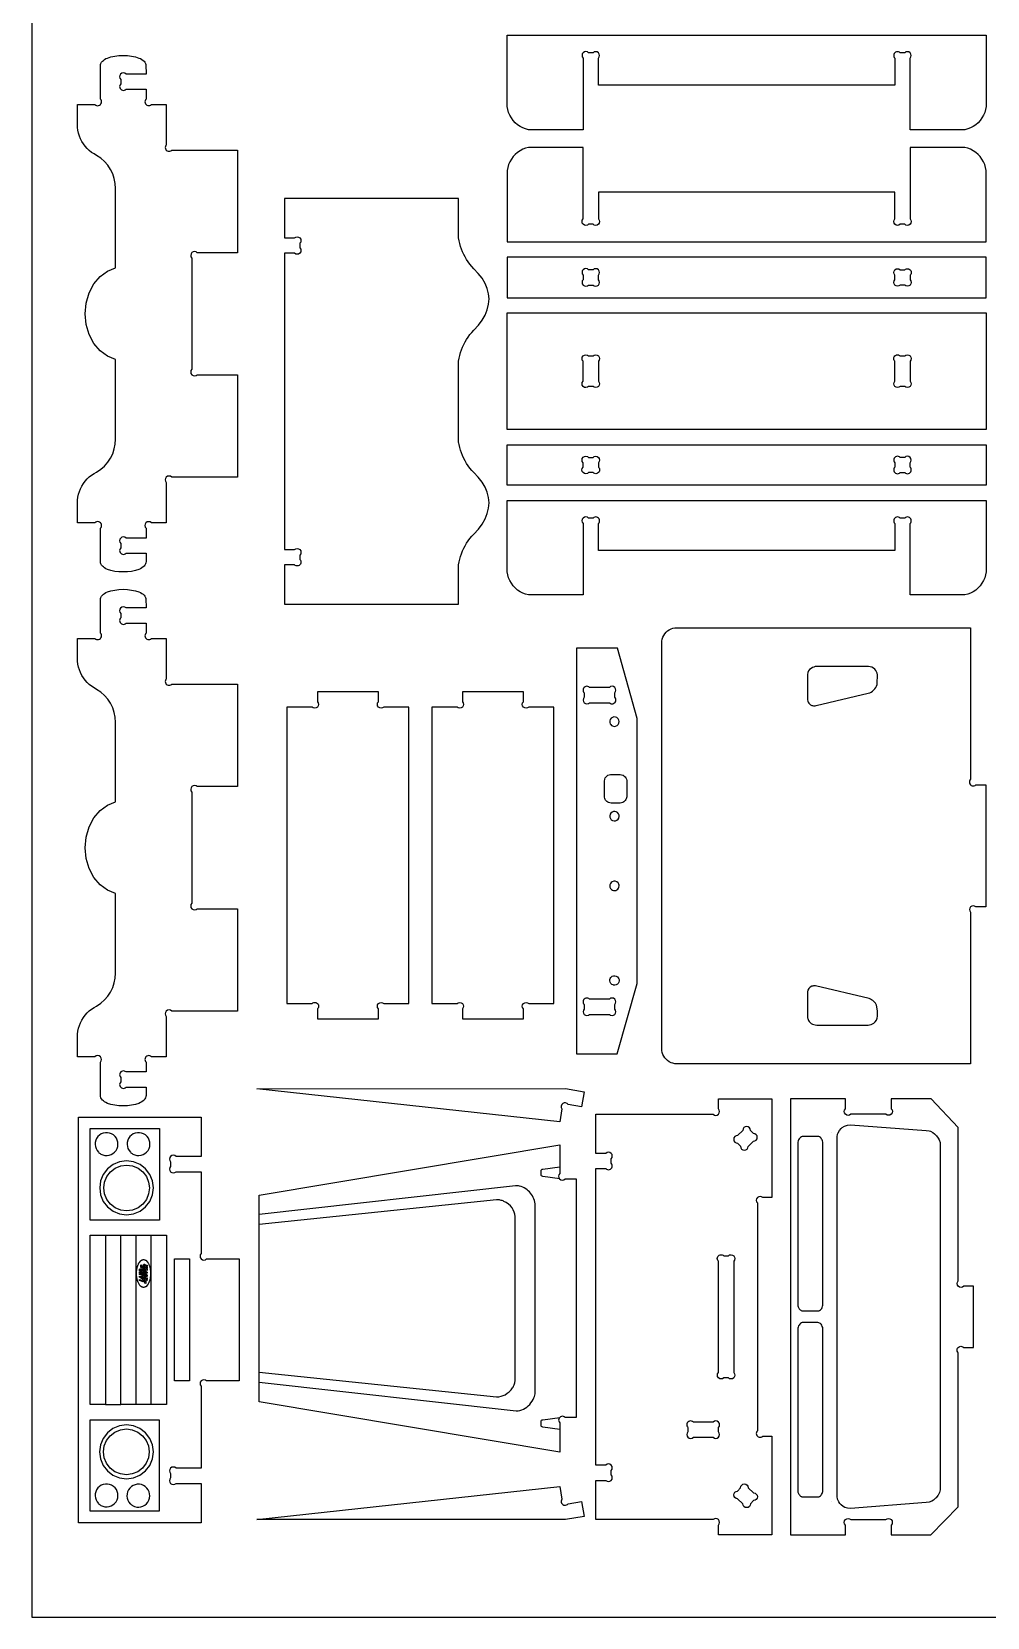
# Model space of a CAD drawing. Extents: x 6.8 to 25.5, y 2.6 to 22.7.
# Drawn here: x 6.76 to 14.59, y 2.62 to 15.61 of the extents above; entities that cross this region are included whole.
import ezdxf

# ---------------------------------------------------------------- set-up
doc = ezdxf.new("R2010")
doc.units = 0
doc.header["$MEASUREMENT"] = 0
doc.layers.get('0').update_dxf_attribs({"linetype": 'CONTINUOUS'})
doc.layers.add('ENGRAVING', color=1, linetype='CONTINUOUS')

msp = doc.modelspace()

# ---------------------------------------------------------------- linework, layer by layer
for points in [[(6.757, 2.617), (25.507, 2.617), (25.507, 22.742), (6.757, 22.742)], [(10.652, 13.429), (14.578, 13.429), (14.578, 13.761), (10.652, 13.761)], [(10.652, 12.35), (10.652, 13.304), (14.578, 13.304), (14.578, 12.35)], [(10.652, 11.893), (10.652, 12.225), (14.578, 12.225), (14.578, 11.893)], [(11.221, 7.235), (11.553, 7.235), (11.718, 7.809), (11.718, 9.982), (11.556, 10.558), (11.221, 10.558)], [(13.389, 3.538), (13.378, 3.55), (13.369, 3.564), (13.36, 3.584), (13.355, 3.606), (13.355, 3.618), (13.355, 6.554), (13.36, 6.576), (13.364, 6.586), (13.375, 6.605), (13.389, 6.622), (13.397, 6.629), (13.416, 6.64), (13.426, 6.644), (13.442, 6.649), (13.465, 6.651), (14.086, 6.606), (14.109, 6.603), (14.12, 6.599), (14.141, 6.589), (14.155, 6.579), (14.171, 6.563), (14.185, 6.544), (14.192, 6.529), (14.199, 6.507), (14.201, 6.489), (14.201, 3.668), (14.2, 3.662), (14.194, 3.64), (14.185, 3.619), (14.182, 3.614), (14.167, 3.596), (14.163, 3.592), (14.146, 3.577), (14.131, 3.569), (14.109, 3.561), (14.086, 3.557), (13.465, 3.509), (13.442, 3.511), (13.42, 3.517), (13.406, 3.525)]]:
    msp.add_lwpolyline(points, close=True)
for points in [[(10.702, 14.882), (10.687, 14.902), (10.674, 14.924), (10.664, 14.947), (10.657, 14.971), (10.653, 14.995), (10.652, 15.02), (10.652, 15.58), (14.578, 15.58), (14.578, 15.02), (14.577, 14.995), (14.572, 14.971), (14.565, 14.947), (14.555, 14.924), (14.543, 14.902), (14.528, 14.882), (14.511, 14.863), (14.492, 14.847), (14.471, 14.833), (14.449, 14.821), (14.426, 14.812), (14.401, 14.806), (13.954, 14.806), (13.954, 15.392, 1), (13.91, 15.436), (13.873, 15.436, 1), (13.829, 15.392), (13.829, 15.171), (11.4, 15.171), (11.4, 15.392, 1), (11.356, 15.436), (11.32, 15.436, 1), (11.275, 15.392), (11.275, 14.806), (10.828, 14.806), (10.804, 14.812), (10.781, 14.821), (10.758, 14.833), (10.738, 14.847), (10.719, 14.863)], [(7.329, 11.239), (7.324, 11.248), (7.321, 11.258), (7.32, 11.268), (7.32, 11.54, 1), (7.275, 11.585), (7.133, 11.585), (7.133, 11.771), (7.136, 11.795), (7.141, 11.819), (7.148, 11.842), (7.157, 11.864), (7.168, 11.886), (7.181, 11.906), (7.195, 11.926), (7.211, 11.944), (7.229, 11.961), (7.248, 11.976), (7.268, 11.989), (7.289, 12), (7.323, 12.023), (7.354, 12.05), (7.38, 12.081), (7.403, 12.115), (7.421, 12.151), (7.434, 12.19), (7.442, 12.23), (7.445, 12.271), (7.445, 12.923), (7.378, 12.949), (7.317, 12.993), (7.266, 13.054), (7.227, 13.128), (7.203, 13.21), (7.195, 13.298), (7.203, 13.385), (7.227, 13.468), (7.266, 13.542), (7.317, 13.603), (7.378, 13.647), (7.445, 13.673), (7.445, 14.325), (7.442, 14.366), (7.434, 14.406), (7.421, 14.444), (7.403, 14.481), (7.38, 14.515), (7.354, 14.546), (7.323, 14.573), (7.289, 14.595), (7.268, 14.607), (7.248, 14.62), (7.229, 14.636), (7.211, 14.652), (7.195, 14.67), (7.181, 14.69), (7.168, 14.71), (7.157, 14.732), (7.148, 14.754), (7.141, 14.777), (7.136, 14.801), (7.133, 14.825), (7.133, 15.012), (7.275, 15.012, 1), (7.32, 15.056), (7.32, 15.328), (7.321, 15.339), (7.324, 15.349), (7.329, 15.358), (7.336, 15.366), (7.344, 15.374), (7.354, 15.381), (7.365, 15.388), (7.378, 15.393), (7.406, 15.403), (7.438, 15.409), (7.472, 15.414), (7.507, 15.415), (7.542, 15.414), (7.575, 15.409), (7.607, 15.403), (7.635, 15.393), (7.648, 15.388), (7.659, 15.381), (7.669, 15.374), (7.678, 15.366), (7.684, 15.358), (7.69, 15.349), (7.693, 15.339), (7.694, 15.262), (7.53, 15.262, 1), (7.486, 15.217), (7.486, 15.181, 1), (7.53, 15.137), (7.694, 15.137), (7.694, 15.056, 1), (7.738, 15.012), (7.86, 15.012), (7.86, 14.682, 1), (7.904, 14.638), (8.444, 14.638), (8.444, 13.798), (8.114, 13.798, 1), (8.069, 13.754), (8.069, 12.843, 1), (8.114, 12.798), (8.444, 12.798), (8.444, 11.959), (7.904, 11.959, 1), (7.86, 11.915), (7.86, 11.585), (7.738, 11.585, 1), (7.694, 11.54), (7.694, 11.46), (7.53, 11.46, 1), (7.486, 11.416), (7.486, 11.379, 1), (7.53, 11.335), (7.694, 11.335), (7.694, 11.268), (7.693, 11.258), (7.69, 11.248), (7.684, 11.239), (7.678, 11.23), (7.669, 11.223), (7.659, 11.216), (7.648, 11.209), (7.635, 11.203), (7.607, 11.194), (7.575, 11.187), (7.542, 11.183), (7.507, 11.182), (7.472, 11.183), (7.438, 11.187), (7.406, 11.194), (7.378, 11.203), (7.365, 11.209), (7.354, 11.216), (7.344, 11.223), (7.336, 11.23)], [(10.652, 13.886), (14.578, 13.886), (14.578, 14.446), (14.577, 14.471), (14.572, 14.496), (14.565, 14.52), (14.555, 14.543), (14.543, 14.565), (14.528, 14.585), (14.511, 14.603), (14.492, 14.62), (14.471, 14.634), (14.449, 14.645), (14.426, 14.654), (14.401, 14.66), (13.954, 14.66), (13.954, 14.075, -1), (13.91, 14.031), (13.873, 14.031, -1), (13.829, 14.075), (13.829, 14.295), (11.4, 14.295), (11.4, 14.075, -1), (11.356, 14.031), (11.32, 14.031, -1), (11.275, 14.075), (11.275, 14.66), (10.828, 14.66), (10.804, 14.654), (10.781, 14.645), (10.758, 14.634), (10.738, 14.62), (10.719, 14.603), (10.702, 14.585), (10.687, 14.565), (10.674, 14.543), (10.664, 14.52), (10.657, 14.496), (10.653, 14.471), (10.652, 14.446)], [(8.829, 10.918), (10.254, 10.918), (10.254, 11.24), (10.258, 11.264), (10.264, 11.287), (10.27, 11.31), (10.278, 11.332), (10.287, 11.354), (10.297, 11.376), (10.308, 11.397), (10.32, 11.417), (10.334, 11.437), (10.348, 11.456), (10.363, 11.475), (10.379, 11.492), (10.417, 11.533), (10.448, 11.574), (10.473, 11.617), (10.49, 11.661), (10.501, 11.705), (10.504, 11.749), (10.5, 11.792), (10.489, 11.835), (10.472, 11.877), (10.447, 11.918), (10.416, 11.958), (10.379, 11.997), (10.363, 12.014), (10.348, 12.033), (10.334, 12.052), (10.32, 12.072), (10.308, 12.092), (10.297, 12.113), (10.287, 12.135), (10.278, 12.157), (10.27, 12.18), (10.264, 12.202), (10.258, 12.226), (10.254, 12.249), (10.254, 12.91), (10.258, 12.934), (10.264, 12.957), (10.27, 12.98), (10.278, 13.002), (10.287, 13.024), (10.297, 13.046), (10.308, 13.067), (10.32, 13.088), (10.334, 13.107), (10.348, 13.127), (10.363, 13.145), (10.379, 13.163), (10.417, 13.203), (10.448, 13.245), (10.473, 13.287), (10.49, 13.331), (10.501, 13.375), (10.504, 13.419), (10.5, 13.462), (10.489, 13.505), (10.472, 13.547), (10.447, 13.588), (10.416, 13.628), (10.379, 13.667), (10.363, 13.685), (10.348, 13.703), (10.334, 13.722), (10.32, 13.742), (10.308, 13.763), (10.297, 13.784), (10.287, 13.805), (10.278, 13.827), (10.27, 13.85), (10.264, 13.873), (10.258, 13.896), (10.254, 13.919), (10.254, 14.241), (8.829, 14.241), (8.829, 13.919), (8.91, 13.919, -1), (8.954, 13.875), (8.954, 13.838, -1), (8.91, 13.794), (8.829, 13.794), (8.829, 11.365), (8.91, 11.365, -1), (8.954, 11.321), (8.954, 11.285, -1), (8.91, 11.24), (8.829, 11.24)], [(11.32, 13.533), (11.356, 13.533, 1), (11.4, 13.577), (11.4, 13.614, 1), (11.356, 13.658), (11.32, 13.658, 1), (11.275, 13.614), (11.275, 13.577, 1)], [(13.873, 13.658), (13.91, 13.658, -1), (13.954, 13.614), (13.954, 13.577, -1), (13.91, 13.533), (13.873, 13.533, -1), (13.829, 13.577), (13.829, 13.614, -1)], [(11.356, 12.702), (11.32, 12.702, -1), (11.275, 12.746), (11.275, 12.908, -1), (11.32, 12.952), (11.356, 12.952, -1), (11.4, 12.908), (11.4, 12.746, -1)], [(13.954, 12.908), (13.954, 12.746, -1), (13.91, 12.702), (13.873, 12.702, -1), (13.829, 12.746), (13.829, 12.908, -1), (13.873, 12.952), (13.91, 12.952, -1)], [(11.32, 12.121), (11.356, 12.121, -1), (11.4, 12.077), (11.4, 12.041, -1), (11.356, 11.996), (11.32, 11.996, -1), (11.275, 12.041), (11.275, 12.077, -1)], [(13.873, 11.996), (13.91, 11.996, 1), (13.954, 12.041), (13.954, 12.077, 1), (13.91, 12.121), (13.873, 12.121, 1), (13.829, 12.077), (13.829, 12.041, 1)], [(10.702, 11.069), (10.687, 11.089), (10.674, 11.111), (10.664, 11.134), (10.657, 11.158), (10.653, 11.183), (10.652, 11.208), (10.652, 11.768), (14.578, 11.768), (14.578, 11.208), (14.577, 11.183), (14.572, 11.158), (14.565, 11.134), (14.555, 11.111), (14.543, 11.089), (14.528, 11.069), (14.511, 11.051), (14.492, 11.034), (14.471, 11.02), (14.449, 11.009), (14.426, 11), (14.401, 10.994), (13.954, 10.994), (13.954, 11.579, 1), (13.91, 11.624), (13.873, 11.624, 1), (13.829, 11.579), (13.829, 11.359), (11.4, 11.359), (11.4, 11.579, 1), (11.356, 11.624), (11.32, 11.624, 1), (11.275, 11.579), (11.275, 10.994), (10.828, 10.994), (10.804, 11), (10.781, 11.009), (10.758, 11.02), (10.738, 11.034), (10.719, 11.051)], [(7.336, 6.855), (7.329, 6.864), (7.324, 6.873), (7.321, 6.883), (7.32, 6.893), (7.32, 7.165, 1), (7.275, 7.21), (7.133, 7.21), (7.133, 7.396), (7.136, 7.42), (7.141, 7.444), (7.148, 7.467), (7.157, 7.489), (7.168, 7.511), (7.181, 7.531), (7.195, 7.551), (7.211, 7.569), (7.229, 7.586), (7.248, 7.601), (7.268, 7.614), (7.289, 7.625), (7.323, 7.648), (7.354, 7.675), (7.38, 7.706), (7.403, 7.74), (7.421, 7.776), (7.434, 7.815), (7.442, 7.855), (7.445, 7.896), (7.445, 8.548), (7.378, 8.574), (7.317, 8.618), (7.266, 8.679), (7.227, 8.753), (7.203, 8.835), (7.195, 8.923), (7.203, 9.01), (7.227, 9.093), (7.266, 9.167), (7.317, 9.228), (7.378, 9.272), (7.445, 9.298), (7.445, 9.95), (7.442, 9.991), (7.434, 10.031), (7.421, 10.069), (7.403, 10.106), (7.38, 10.14), (7.354, 10.171), (7.323, 10.198), (7.289, 10.22), (7.268, 10.232), (7.248, 10.245), (7.229, 10.261), (7.211, 10.277), (7.195, 10.295), (7.181, 10.315), (7.168, 10.335), (7.157, 10.357), (7.148, 10.379), (7.141, 10.402), (7.136, 10.426), (7.133, 10.45), (7.133, 10.637), (7.275, 10.637, 1), (7.32, 10.681), (7.32, 10.953), (7.321, 10.964), (7.324, 10.974), (7.329, 10.983), (7.336, 10.991), (7.344, 10.999), (7.354, 11.006), (7.365, 11.013), (7.378, 11.018), (7.406, 11.028), (7.438, 11.034), (7.472, 11.039), (7.507, 11.04), (7.542, 11.039), (7.575, 11.034), (7.607, 11.028), (7.635, 11.018), (7.648, 11.013), (7.659, 11.006), (7.669, 10.999), (7.678, 10.991), (7.684, 10.983), (7.69, 10.974), (7.693, 10.964), (7.694, 10.887), (7.53, 10.887, 1), (7.486, 10.842), (7.486, 10.806, 1), (7.53, 10.762), (7.694, 10.762), (7.694, 10.681, 1), (7.738, 10.637), (7.86, 10.637), (7.86, 10.307, 1), (7.904, 10.263), (8.444, 10.263), (8.444, 9.423), (8.114, 9.423, 1), (8.069, 9.379), (8.069, 8.468, 1), (8.114, 8.423), (8.444, 8.423), (8.444, 7.584), (7.904, 7.584, 1), (7.86, 7.54), (7.86, 7.21), (7.738, 7.21, 1), (7.694, 7.165), (7.694, 7.085), (7.53, 7.085, 1), (7.486, 7.041), (7.486, 7.004, 1), (7.53, 6.96), (7.694, 6.96), (7.694, 6.893), (7.693, 6.883), (7.69, 6.873), (7.684, 6.864), (7.678, 6.855), (7.669, 6.848), (7.659, 6.841), (7.648, 6.834), (7.635, 6.828), (7.607, 6.819), (7.575, 6.812), (7.542, 6.808), (7.507, 6.807), (7.472, 6.808), (7.438, 6.812), (7.406, 6.819), (7.378, 6.828), (7.365, 6.834), (7.354, 6.841), (7.344, 6.848)], [(11.955, 7.189), (11.944, 7.201), (11.935, 7.214), (11.928, 7.229), (11.923, 7.245), (11.92, 7.261), (11.919, 7.277), (11.919, 10.6), (11.92, 10.616), (11.923, 10.632), (11.928, 10.648), (11.935, 10.662), (11.944, 10.676), (11.955, 10.688), (11.967, 10.699), (11.981, 10.708), (11.996, 10.715), (12.011, 10.721), (12.027, 10.724), (12.044, 10.725), (14.449, 10.725), (14.449, 9.483, 1), (14.493, 9.438), (14.574, 9.438), (14.574, 8.438), (14.493, 8.438, 1), (14.449, 8.394), (14.449, 7.152), (12.044, 7.152), (12.027, 7.153), (12.011, 7.156), (11.996, 7.161), (11.981, 7.169), (11.967, 7.178)], [(8.848, 7.646), (9.054, 7.646, -1), (9.098, 7.602), (9.098, 7.521), (9.598, 7.521), (9.598, 7.602, -1), (9.642, 7.646), (9.848, 7.646), (9.848, 10.075), (9.642, 10.075, -1), (9.598, 10.119), (9.598, 10.2), (9.098, 10.2), (9.098, 10.119, -1), (9.054, 10.075), (8.848, 10.075)], [(10.036, 7.646), (10.242, 7.646, -1), (10.286, 7.602), (10.286, 7.521), (10.786, 7.521), (10.786, 7.602, -1), (10.83, 7.646), (11.036, 7.646), (11.036, 10.075), (10.83, 10.075, -1), (10.786, 10.119), (10.786, 10.2), (10.286, 10.2), (10.286, 10.119, -1), (10.242, 10.075), (10.036, 10.075)], [(11.328, 10.111), (11.49, 10.111, 1), (11.534, 10.155), (11.534, 10.192, 1), (11.49, 10.236), (11.328, 10.236, 1), (11.284, 10.192), (11.284, 10.155, 1)], [(11.328, 7.557), (11.49, 7.557, 1), (11.534, 7.601), (11.534, 7.638, 1), (11.49, 7.682), (11.328, 7.682, 1), (11.284, 7.638), (11.284, 7.601, 1)], [(8.601, 6.947), (11.13, 6.949), (11.284, 6.923), (11.263, 6.8), (11.152, 6.819, 1), (11.101, 6.783), (11.083, 6.677)], [(12.384, 3.292), (12.384, 3.373, 1), (12.34, 3.417), (11.38, 3.417), (11.38, 3.739), (11.461, 3.739, 1), (11.505, 3.783), (11.505, 3.82, 1), (11.461, 3.864), (11.38, 3.864), (11.38, 6.293), (11.461, 6.293, 1), (11.505, 6.337), (11.505, 6.374, 1), (11.461, 6.418), (11.38, 6.418), (11.38, 6.74), (12.34, 6.739, 1), (12.384, 6.783), (12.384, 6.865), (12.821, 6.865), (12.821, 6.056), (12.747, 6.056, 1), (12.703, 6.012), (12.703, 4.145, 1), (12.747, 4.101), (12.821, 4.101), (12.821, 3.292)], [(13.424, 3.292), (13.424, 3.373, -1), (13.468, 3.417), (13.755, 3.417, -1), (13.799, 3.373), (13.799, 3.292), (14.123, 3.292), (14.349, 3.523), (14.349, 4.784, -1), (14.393, 4.829), (14.474, 4.829), (14.474, 5.329), (14.393, 5.329, -1), (14.349, 5.373), (14.349, 6.631), (14.126, 6.866), (13.799, 6.865), (13.799, 6.784, -1), (13.755, 6.739), (13.468, 6.739, -1), (13.424, 6.783), (13.424, 6.865), (12.975, 6.865), (12.975, 3.292)], [(7.141, 3.392), (7.141, 6.714), (8.145, 6.714), (8.145, 6.393), (7.94, 6.393, 1), (7.895, 6.349), (7.895, 6.312, 1), (7.94, 6.268), (8.145, 6.268), (8.145, 5.598, 1), (8.19, 5.554), (8.457, 5.554), (8.457, 4.554), (8.19, 4.554, 1), (8.145, 4.51), (8.145, 3.839), (7.94, 3.839, 1), (7.895, 3.795), (7.895, 3.759, 1), (7.94, 3.714), (8.145, 3.714), (8.145, 3.392)], [(12.671, 6.58), (12.646, 6.606, 1), (12.583, 6.607), (12.54, 6.565, 1), (12.54, 6.502), (12.565, 6.476, 1), (12.628, 6.475), (12.671, 6.518, 1)], [(11.083, 6.309), (11.083, 6.254, 1), (11.127, 6.209), (11.217, 6.21), (11.217, 4.255), (11.127, 4.255, 1), (11.083, 4.211), (11.083, 4.156), (11.083, 3.971), (8.62, 4.383), (8.62, 4.543), (8.62, 4.626), (8.62, 5.835), (8.62, 5.918), (8.62, 6.077), (11.083, 6.489)], [(12.509, 5.534), (12.509, 4.623, -1), (12.465, 4.579), (12.428, 4.579, -1), (12.384, 4.623), (12.384, 5.534, -1), (12.428, 5.579), (12.465, 5.579, -1)], [(12.384, 4.136), (12.384, 4.172, 1), (12.34, 4.217), (12.178, 4.217, 1), (12.134, 4.172), (12.134, 4.136, 1), (12.178, 4.092), (12.34, 4.092, 1)], [(8.601, 3.419), (11.083, 3.69), (11.101, 3.584, 1), (11.152, 3.548), (11.263, 3.567), (11.284, 3.444), (11.13, 3.417)], [(12.54, 3.651), (12.565, 3.678, -1), (12.628, 3.678), (12.671, 3.636, -1), (12.671, 3.573), (12.646, 3.547, -1), (12.583, 3.547), (12.54, 3.589, -1)]]:
    msp.add_lwpolyline(points, format="xyb", close=True)
for points in [[(10.255, 12.242), (10.255, 12.249)], [(13.31, 6.593), (13.31, 6.592)], [(13.31, 3.567), (13.31, 3.567)]]:
    msp.add_lwpolyline(points)
at = {"layer": 'ENGRAVING'}
for points in [[(13.132, 10.098, 0.122551), (13.154, 10.087, 0.098658), (13.184, 10.087), (13.611, 10.188, 0.128882), (13.657, 10.215, 0.131761), (13.684, 10.26, 0.016891), (13.685, 10.264, 0.023588), (13.685, 10.267), (13.686, 10.339, 0.190721), (13.664, 10.386, 0.178591), (13.613, 10.408), (13.19, 10.408, 0.132514), (13.142, 10.392, 0.229809), (13.113, 10.343), (13.113, 10.135, 0.099643), (13.119, 10.115, 0.096321)], [(11.516, 9.92, 0.782283), (11.561, 9.98, 0.781894), (11.493, 9.948, 0.122401), (11.501, 9.931, 0.122157)], [(11.516, 9.145, 0.722471), (11.565, 9.201, 0.724254), (11.493, 9.185, 0.159922), (11.498, 9.161, 0.161123)], [(11.516, 8.574, 0.264164), (11.551, 8.577, 0.238303), (11.57, 8.61, 0.196042), (11.561, 8.635, 0.348672), (11.513, 8.644, 0.28855), (11.493, 8.609, 0.275246)], [(13.144, 7.483, 0.07759), (13.164, 7.473, 0.067175), (13.19, 7.469), (13.609, 7.469, 0.151852), (13.656, 7.485, 0.22671), (13.686, 7.542, 0.025228), (13.685, 7.601, 0.180834), (13.659, 7.661, 0.055659), (13.639, 7.677, 0.06529), (13.619, 7.687), (13.18, 7.791, 0.131625), (13.148, 7.787, 0.270936), (13.113, 7.742), (13.113, 7.538, 0.109806), (13.122, 7.507, 0.110325)], [(7.323, 6.413, 0.936602), (7.427, 6.569, 0.936602), (7.304, 6.428, 0.032737), (7.313, 6.42, 0.032737)], [(7.585, 6.413, 0.936602), (7.689, 6.569, 0.936602), (7.566, 6.428, 0.032737), (7.575, 6.42, 0.032737)], [(13.058, 5.134, 0.052818), (13.067, 5.129, 0.062933), (13.075, 5.128), (13.198, 5.128, 0.185881), (13.224, 5.141, 0.153894), (13.238, 5.174), (13.238, 6.511, 0.154124), (13.224, 6.543, 0.18557), (13.198, 6.557), (13.079, 6.557, 0.187421), (13.05, 6.543, 0.167362), (13.034, 6.511), (13.034, 5.174, 0.116623), (13.041, 5.15, 0.123392)], [(13.062, 3.607, 0.053981), (13.067, 3.605, 0.042226), (13.075, 3.603), (13.198, 3.603, 0.185914), (13.224, 3.617, 0.153921), (13.238, 3.649), (13.239, 4.981, 0.15257), (13.225, 5.018, 0.198654), (13.198, 5.032), (13.079, 5.033, 0.187416), (13.05, 5.019, 0.16731), (13.034, 4.986), (13.034, 3.649, 0.122736), (13.043, 3.625, 0.124426)], [(7.323, 3.534, 0.936602), (7.427, 3.69, 0.936602), (7.304, 3.549, 0.032737), (7.313, 3.541, 0.032737)], [(7.584, 3.532, 0.936602), (7.688, 3.688, 0.936602), (7.565, 3.547, 0.032737), (7.574, 3.539, 0.032737)]]:
    msp.add_lwpolyline(points, format="xyb", close=True, dxfattribs=at)
for points in [[(11.469, 9.301), (11.459, 9.313), (11.456, 9.317), (11.452, 9.327), (11.45, 9.338), (11.45, 9.468), (11.452, 9.484), (11.456, 9.494), (11.459, 9.499), (11.469, 9.51), (11.478, 9.516), (11.488, 9.52), (11.499, 9.522), (11.578, 9.523), (11.589, 9.521), (11.599, 9.518), (11.604, 9.516), (11.612, 9.51), (11.62, 9.503), (11.626, 9.494), (11.63, 9.484), (11.632, 9.474), (11.632, 9.34), (11.631, 9.332), (11.628, 9.322), (11.626, 9.317), (11.62, 9.309), (11.612, 9.301), (11.608, 9.298), (11.599, 9.293), (11.589, 9.29), (11.578, 9.289), (11.504, 9.289), (11.493, 9.29), (11.483, 9.293), (11.478, 9.295)], [(11.501, 7.81), (11.496, 7.82), (11.493, 7.831), (11.493, 7.843), (11.496, 7.85), (11.501, 7.86), (11.507, 7.865), (11.513, 7.869), (11.523, 7.873), (11.535, 7.874), (11.546, 7.871), (11.556, 7.865), (11.563, 7.857), (11.568, 7.847), (11.569, 7.843), (11.57, 7.831), (11.567, 7.82), (11.561, 7.81), (11.556, 7.805), (11.546, 7.799), (11.535, 7.797), (11.523, 7.797), (11.52, 7.798), (11.51, 7.803)], [(7.237, 5.872), (7.237, 6.621), (7.803, 6.621), (7.803, 5.872)], [(7.592, 5.922), (7.645, 5.944), (7.69, 5.979), (7.726, 6.024), (7.748, 6.078), (7.755, 6.135), (7.748, 6.192), (7.726, 6.245), (7.69, 6.291), (7.645, 6.326), (7.592, 6.348), (7.534, 6.356), (7.477, 6.348), (7.424, 6.326), (7.378, 6.291), (7.343, 6.245), (7.321, 6.192), (7.314, 6.135), (7.321, 6.078), (7.343, 6.024), (7.378, 5.979), (7.424, 5.944), (7.477, 5.922), (7.534, 5.914)], [(7.372, 6.041), (7.353, 6.086), (7.347, 6.135), (7.353, 6.183), (7.372, 6.229), (7.402, 6.267), (7.441, 6.297), (7.486, 6.316), (7.534, 6.322), (7.583, 6.316), (7.628, 6.297), (7.667, 6.267), (7.697, 6.229), (7.715, 6.183), (7.722, 6.135), (7.715, 6.086), (7.697, 6.041), (7.667, 6.002), (7.628, 5.972), (7.583, 5.954), (7.534, 5.947), (7.486, 5.954), (7.441, 5.972), (7.402, 6.002)], [(7.649, 5.331), (7.644, 5.337), (7.631, 5.357), (7.629, 5.362), (7.627, 5.366), (7.626, 5.37), (7.624, 5.375), (7.623, 5.38), (7.622, 5.385), (7.621, 5.39), (7.619, 5.395), (7.619, 5.4), (7.618, 5.406), (7.617, 5.411), (7.617, 5.417), (7.616, 5.422), (7.616, 5.428), (7.616, 5.434), (7.616, 5.44), (7.616, 5.446), (7.617, 5.451), (7.617, 5.457), (7.618, 5.462), (7.619, 5.468), (7.619, 5.473), (7.621, 5.478), (7.622, 5.483), (7.623, 5.488), (7.624, 5.493), (7.626, 5.498), (7.627, 5.502), (7.629, 5.506), (7.631, 5.511), (7.633, 5.515), (7.637, 5.522), (7.651, 5.539), (7.654, 5.541), (7.656, 5.543), (7.659, 5.544), (7.662, 5.546), (7.665, 5.547), (7.668, 5.547), (7.671, 5.548), (7.674, 5.548), (7.677, 5.548), (7.68, 5.547), (7.682, 5.547), (7.685, 5.546), (7.688, 5.544), (7.691, 5.543), (7.706, 5.528), (7.708, 5.525), (7.71, 5.522), (7.712, 5.518), (7.714, 5.515), (7.716, 5.511), (7.718, 5.506), (7.72, 5.502), (7.722, 5.498), (7.723, 5.493), (7.724, 5.488), (7.726, 5.483), (7.727, 5.478), (7.731, 5.44), (7.731, 5.434), (7.731, 5.428), (7.727, 5.39), (7.726, 5.385), (7.724, 5.38), (7.723, 5.375), (7.722, 5.37), (7.72, 5.366), (7.718, 5.362), (7.716, 5.357), (7.714, 5.354), (7.712, 5.35), (7.71, 5.346), (7.708, 5.343), (7.706, 5.34), (7.694, 5.327), (7.691, 5.325), (7.688, 5.324), (7.685, 5.323), (7.682, 5.322), (7.68, 5.321), (7.677, 5.32), (7.674, 5.32), (7.671, 5.32), (7.668, 5.321), (7.665, 5.322), (7.662, 5.323), (7.659, 5.324), (7.656, 5.325), (7.654, 5.327), (7.651, 5.329)], [(7.639, 5.456), (7.639, 5.463), (7.639, 5.466), (7.64, 5.468), (7.641, 5.47), (7.645, 5.473), (7.647, 5.473), (7.65, 5.473), (7.654, 5.472), (7.657, 5.471), (7.661, 5.469), (7.663, 5.467), (7.665, 5.464), (7.667, 5.462), (7.668, 5.459), (7.669, 5.456), (7.669, 5.453), (7.669, 5.445)], [(7.647, 5.461), (7.662, 5.456), (7.661, 5.458), (7.66, 5.46), (7.658, 5.462), (7.654, 5.463), (7.651, 5.464), (7.649, 5.464), (7.647, 5.463)], [(7.656, 5.482), (7.65, 5.484), (7.65, 5.504), (7.656, 5.502), (7.664, 5.478), (7.661, 5.48), (7.656, 5.491)], [(7.673, 5.491), (7.673, 5.5), (7.673, 5.503), (7.674, 5.505), (7.674, 5.507), (7.675, 5.508), (7.677, 5.509), (7.679, 5.51), (7.681, 5.51), (7.683, 5.509), (7.686, 5.508), (7.688, 5.506), (7.689, 5.504), (7.691, 5.501), (7.703, 5.503), (7.703, 5.494), (7.691, 5.494), (7.703, 5.489), (7.703, 5.481)], [(7.673, 5.47), (7.673, 5.486), (7.68, 5.483), (7.68, 5.476), (7.684, 5.474), (7.684, 5.481), (7.691, 5.478), (7.691, 5.472), (7.696, 5.47), (7.696, 5.478), (7.703, 5.475), (7.703, 5.459)], [(7.673, 5.44), (7.673, 5.449), (7.682, 5.447), (7.693, 5.445), (7.688, 5.447), (7.683, 5.45), (7.673, 5.455), (7.673, 5.464), (7.703, 5.445), (7.703, 5.437)], [(7.68, 5.498), (7.687, 5.495), (7.687, 5.496), (7.686, 5.497), (7.686, 5.499), (7.684, 5.5), (7.683, 5.501), (7.681, 5.501), (7.68, 5.501), (7.68, 5.5)], [(7.926, 4.554), (7.926, 5.554), (8.051, 5.554), (8.051, 4.554)], [(7.639, 5.426), (7.639, 5.434), (7.649, 5.434), (7.652, 5.434), (7.654, 5.434), (7.657, 5.434), (7.653, 5.435), (7.65, 5.436), (7.639, 5.44), (7.639, 5.448), (7.669, 5.437), (7.669, 5.429), (7.658, 5.429), (7.655, 5.429), (7.652, 5.429), (7.657, 5.427), (7.661, 5.426), (7.669, 5.424), (7.669, 5.415)], [(7.639, 5.403), (7.639, 5.413), (7.669, 5.41), (7.669, 5.401), (7.665, 5.402), (7.665, 5.396), (7.669, 5.394), (7.669, 5.385)], [(7.639, 5.376), (7.639, 5.384), (7.662, 5.376), (7.662, 5.382), (7.669, 5.38), (7.669, 5.365)], [(7.648, 5.405), (7.65, 5.404), (7.651, 5.403), (7.654, 5.402), (7.659, 5.399), (7.659, 5.403), (7.655, 5.403), (7.655, 5.403), (7.651, 5.404), (7.651, 5.404), (7.649, 5.405)], [(7.679, 5.415), (7.676, 5.417), (7.675, 5.419), (7.674, 5.422), (7.673, 5.424), (7.673, 5.426), (7.673, 5.429), (7.674, 5.431), (7.676, 5.432), (7.677, 5.433), (7.68, 5.434), (7.682, 5.434), (7.685, 5.434), (7.688, 5.433), (7.691, 5.431), (7.692, 5.431), (7.694, 5.43), (7.697, 5.428), (7.699, 5.426), (7.701, 5.423), (7.702, 5.421), (7.703, 5.418), (7.703, 5.416), (7.703, 5.414), (7.702, 5.412), (7.701, 5.41), (7.7, 5.409), (7.698, 5.408), (7.695, 5.407), (7.692, 5.408), (7.688, 5.409), (7.684, 5.41), (7.681, 5.412)], [(7.673, 5.387), (7.673, 5.395), (7.673, 5.398), (7.674, 5.4), (7.674, 5.402), (7.675, 5.403), (7.677, 5.404), (7.679, 5.405), (7.681, 5.405), (7.683, 5.404), (7.686, 5.403), (7.688, 5.401), (7.689, 5.399), (7.691, 5.397), (7.703, 5.399), (7.703, 5.389), (7.691, 5.389), (7.703, 5.385), (7.703, 5.376)], [(7.685, 5.354), (7.677, 5.378), (7.68, 5.376), (7.685, 5.365), (7.685, 5.374), (7.691, 5.372), (7.691, 5.352)], [(7.68, 5.424), (7.681, 5.422), (7.683, 5.42), (7.685, 5.419), (7.688, 5.418), (7.691, 5.417), (7.694, 5.416), (7.695, 5.417), (7.696, 5.418), (7.695, 5.419), (7.694, 5.421), (7.692, 5.422), (7.688, 5.424), (7.685, 5.425), (7.682, 5.425), (7.681, 5.425)], [(7.68, 5.393), (7.687, 5.391), (7.687, 5.391), (7.686, 5.393), (7.686, 5.394), (7.684, 5.395), (7.683, 5.396), (7.681, 5.396), (7.68, 5.396), (7.68, 5.395)], [(7.235, 3.486), (7.235, 4.235), (7.802, 4.235), (7.802, 3.486)], [(7.423, 3.781), (7.476, 3.759), (7.533, 3.752), (7.59, 3.759), (7.643, 3.781), (7.689, 3.817), (7.724, 3.862), (7.746, 3.916), (7.754, 3.973), (7.746, 4.03), (7.724, 4.083), (7.689, 4.129), (7.643, 4.164), (7.59, 4.186), (7.533, 4.193), (7.476, 4.186), (7.423, 4.164), (7.377, 4.129), (7.342, 4.083), (7.32, 4.03), (7.312, 3.973), (7.32, 3.916), (7.342, 3.862), (7.377, 3.817)], [(7.371, 3.879), (7.352, 3.924), (7.345, 3.973), (7.352, 4.021), (7.371, 4.066), (7.4, 4.105), (7.439, 4.135), (7.484, 4.154), (7.533, 4.16), (7.581, 4.154), (7.627, 4.135), (7.666, 4.105), (7.695, 4.066), (7.714, 4.021), (7.72, 3.973), (7.714, 3.924), (7.695, 3.879), (7.666, 3.84), (7.627, 3.81), (7.581, 3.792), (7.533, 3.785), (7.484, 3.792), (7.439, 3.81), (7.4, 3.84)]]:
    msp.add_lwpolyline(points, close=True, dxfattribs=at)
for points in [[(11.083, 6.209), (10.946, 6.228, -0.118717), (10.935, 6.234, -0.169859), (10.931, 6.241), (10.931, 6.277, -0.155969), (10.935, 6.284, -0.109585), (10.946, 6.29), (11.083, 6.309)], [(8.62, 4.543), (10.727, 4.309, 0.122317), (10.786, 4.323, 0.181865), (10.872, 4.416, 0.038065), (10.879, 4.437, 0.043278), (10.882, 4.457), (10.883, 5.992, 0.164253), (10.845, 6.092, 0.163014), (10.754, 6.15, 0.044111), (10.739, 6.153, 0.036665), (10.72, 6.152), (8.62, 5.918)], [(8.62, 4.626), (10.566, 4.424, 0.133814), (10.636, 4.441, 0.115915), (10.697, 4.497, 0.063384), (10.71, 4.523, 0.060248), (10.717, 4.553), (10.718, 5.901, 0.145707), (10.693, 5.971, 0.125068), (10.626, 6.025, 0.055339), (10.596, 6.035, 0.059781), (10.566, 6.038), (8.62, 5.835)], [(11.083, 4.156), (10.946, 4.175, -0.109901), (10.935, 4.181, -0.155839), (10.931, 4.188), (10.931, 4.224, -0.155971), (10.935, 4.231, -0.109584), (10.946, 4.236), (11.083, 4.255)]]:
    msp.add_lwpolyline(points, format="xyb", dxfattribs=at)
for points in [[(7.362, 4.36), (7.237, 4.36), (7.237, 5.747), (7.362, 5.747), (7.362, 4.36), (7.487, 4.36)], [(7.362, 5.747), (7.487, 5.747)], [(7.612, 4.36), (7.487, 4.36), (7.487, 5.747), (7.612, 5.747), (7.737, 5.747), (7.862, 5.747), (7.862, 4.36), (7.737, 4.36), (7.612, 4.36), (7.612, 5.747)], [(7.737, 4.36), (7.737, 5.747)], [(7.648, 5.405), (7.647, 5.405), (7.646, 5.406)]]:
    msp.add_lwpolyline(points, dxfattribs=at)

doc.saveas('drawing.dxf')
